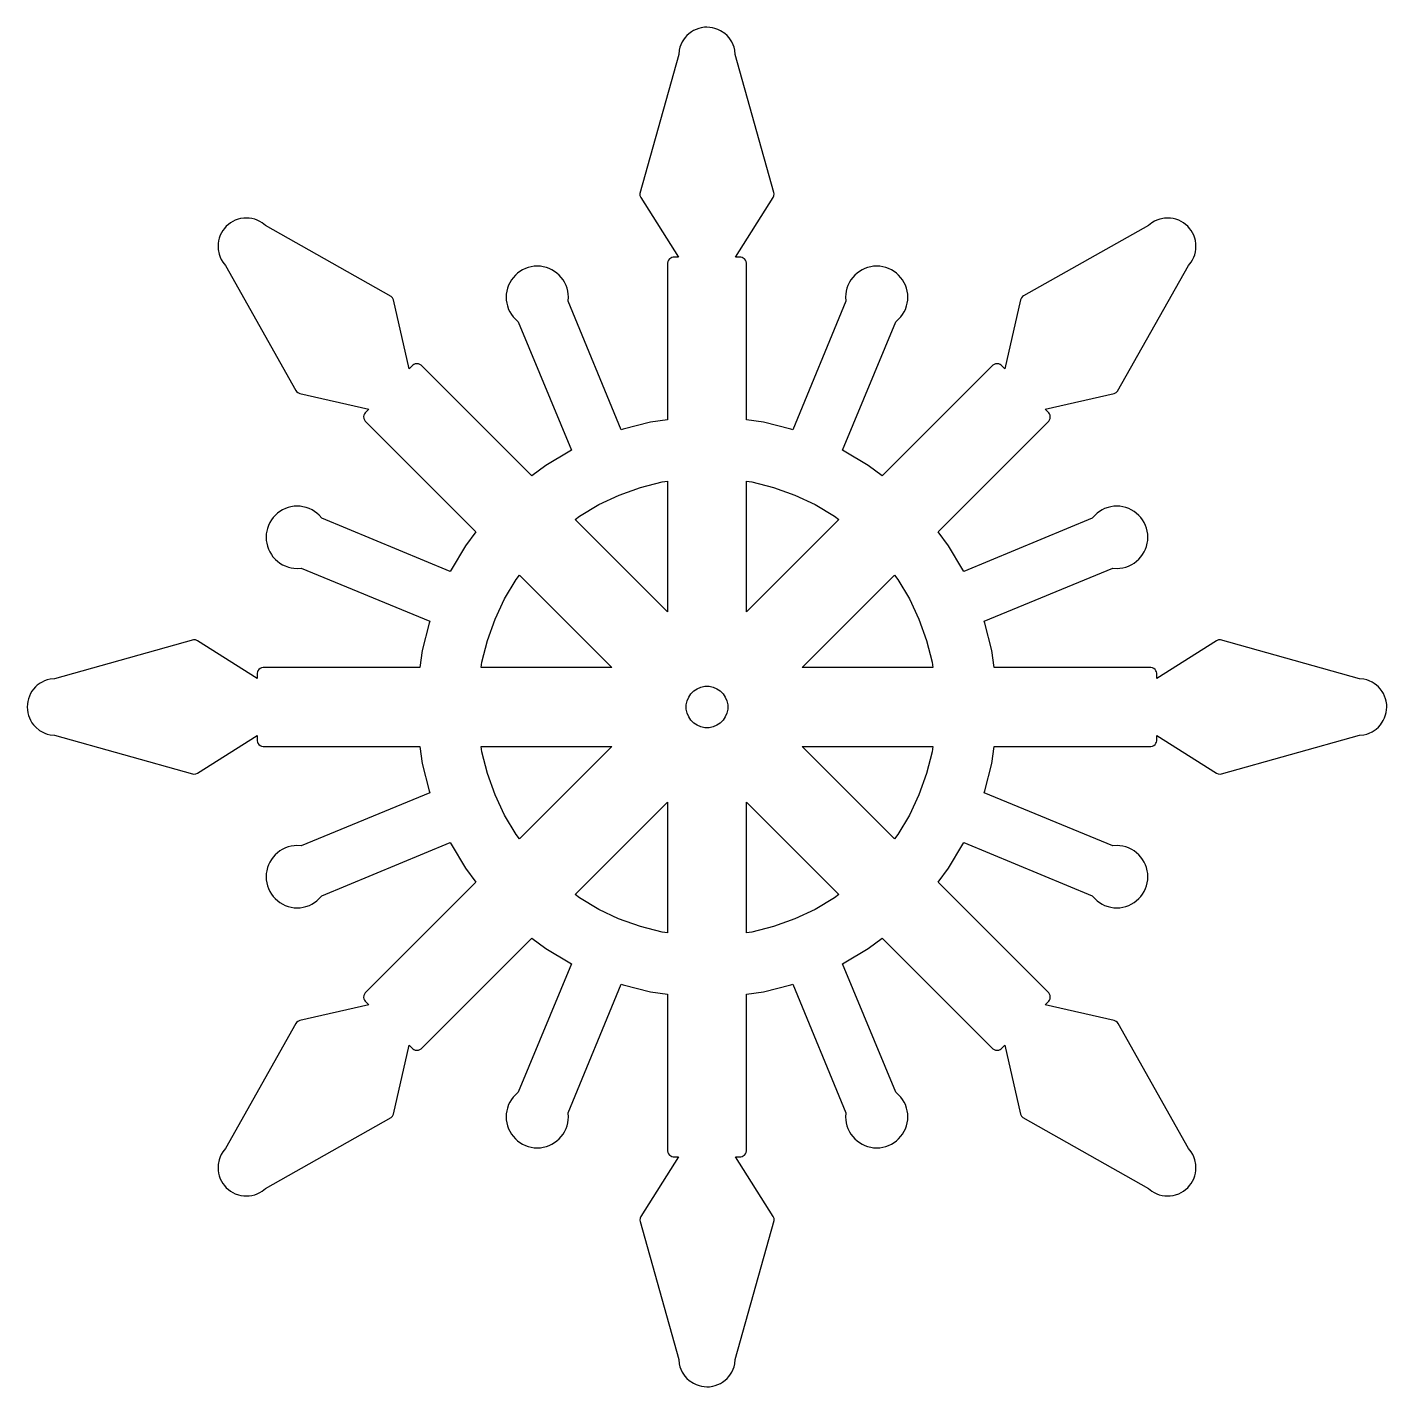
# Model space of a CAD drawing. Header units: millimetres. Extents: x -177 to 177, y -177 to 177.
import ezdxf

# ---------------------------------------------------------------- set-up
doc = ezdxf.new("R2010")
doc.units = ezdxf.units.MM
doc.layers.add('CUT_INNER', color=5, linetype='Continuous')
doc.layers.add('CUT_OUTER', color=1, linetype='Continuous')

msp = doc.modelspace()

# ---------------------------------------------------------------- linework, layer by layer
at = {"layer": 'CUT_INNER'}
for points in [[(-17.3, 57.05), (-11.63, 58.47), (-10.24, 58.67), (-10.24, 24.73), (-34.25, 48.73), (-33.12, 49.57), (-28.1, 52.57), (-22.81, 55.07), (-17.3, 57.05)], [(10.24, 58.67), (11.63, 58.47), (17.3, 57.05), (22.81, 55.07), (28.1, 52.57), (33.12, 49.57), (34.25, 48.73), (10.24, 24.73), (10.24, 58.67)], [(-52.57, 28.1), (-49.57, 33.12), (-48.73, 34.25), (-24.73, 10.24), (-58.67, 10.24), (-58.47, 11.63), (-57.05, 17.3), (-55.07, 22.81), (-52.57, 28.1)], [(58.47, 11.63), (58.67, 10.24), (24.73, 10.24), (48.73, 34.25), (49.57, 33.12), (52.57, 28.1), (55.07, 22.81), (57.05, 17.3), (58.47, 11.63)], [(5.37, 0.53), (5.37, -0.53), (5.17, -1.57), (4.76, -2.54), (4.17, -3.42), (3.42, -4.17), (2.54, -4.76), (1.57, -5.17), (0.53, -5.37), (-0.53, -5.37), (-1.57, -5.17), (-2.54, -4.76), (-3.42, -4.17), (-4.17, -3.42), (-4.76, -2.54), (-5.17, -1.57), (-5.37, -0.53), (-5.37, 0.53), (-5.17, 1.57), (-4.76, 2.54), (-4.17, 3.42), (-3.42, 4.17), (-2.54, 4.76), (-1.57, 5.17), (-0.53, 5.37), (0.53, 5.37), (1.57, 5.17), (2.54, 4.76), (3.42, 4.17), (4.17, 3.42), (4.76, 2.54), (5.17, 1.57), (5.37, 0.53)], [(-57.05, -17.3), (-58.47, -11.63), (-58.67, -10.24), (-24.73, -10.24), (-48.73, -34.25), (-49.57, -33.12), (-52.57, -28.1), (-55.07, -22.81), (-57.05, -17.3)], [(48.73, -34.25), (24.73, -10.24), (58.67, -10.24), (58.47, -11.63), (57.05, -17.3), (55.07, -22.81), (52.57, -28.1), (49.57, -33.12), (48.73, -34.25)], [(-22.97, -55), (-28.1, -52.57), (-33.12, -49.57), (-34.25, -48.73), (-10.24, -24.73), (-10.24, -58.67), (-11.63, -58.47), (-17.3, -57.05), (-22.97, -55)], [(10.24, -58.67), (10.24, -24.73), (34.25, -48.73), (33.12, -49.57), (28.1, -52.57), (22.81, -55.07), (17.3, -57.05), (11.63, -58.47), (10.24, -58.67)]]:
    msp.add_lwpolyline(points, close=True, dxfattribs=at)
at = {"layer": 'CUT_OUTER'}
msp.add_lwpolyline([(-72.04, 22.26), (-72.19, 21.82), (-73.97, 14.71), (-74.63, 10.24), (-115.3, 10.24), (-115.69, 10.17), (-116.05, 10.01), (-116.41, 9.72), (-116.64, 9.4), (-116.76, 9.11), (-116.82, 8.8), (-116.83, 7.42), (-132.38, 17.2), (-132.88, 17.41), (-133.43, 17.43), (-169.5, 7.35), (-170.67, 7.22), (-171.38, 7.04), (-172.06, 6.8), (-172.71, 6.49), (-173.26, 6.16), (-173.97, 5.64), (-174.44, 5.21), (-174.93, 4.67), (-175.36, 4.09), (-175.73, 3.47), (-176.04, 2.82), (-176.28, 2.14), (-176.46, 1.44), (-176.55, 0.8), (-176.6, -0.08), (-176.56, -0.72), (-176.44, -1.51), (-176.26, -2.21), (-175.77, -3.4), (-175.36, -4.09), (-174.93, -4.67), (-174.39, -5.26), (-173.39, -6.08), (-172.71, -6.49), (-171.98, -6.83), (-171.38, -7.04), (-170.67, -7.22), (-169.5, -7.35), (-133.66, -17.38), (-133.35, -17.44), (-132.81, -17.39), (-132.38, -17.2), (-116.83, -7.42), (-116.82, -8.8), (-116.76, -9.11), (-116.64, -9.4), (-116.41, -9.72), (-116.05, -10.01), (-115.69, -10.17), (-115.3, -10.24), (-74.63, -10.24), (-73.97, -14.71), (-72.19, -21.82), (-72.04, -22.26), (-105.42, -36.09), (-106.53, -36.02), (-107.25, -36.05), (-108.03, -36.17), (-108.8, -36.36), (-109.47, -36.6), (-110.33, -37.01), (-110.95, -37.38), (-111.58, -37.85), (-112.17, -38.38), (-112.7, -38.97), (-113.17, -39.61), (-113.58, -40.29), (-113.92, -41), (-114.16, -41.67), (-114.38, -42.52), (-114.49, -43.23), (-114.53, -44.17), (-114.5, -44.89), (-114.38, -45.67), (-114.19, -46.44), (-113.92, -47.19), (-113.58, -47.9), (-113.17, -48.59), (-112.7, -49.22), (-112.22, -49.75), (-111.52, -50.39), (-110.95, -50.81), (-110.19, -51.26), (-109.55, -51.56), (-108.8, -51.83), (-108.03, -52.02), (-107.25, -52.14), (-106.46, -52.18), (-105.66, -52.14), (-104.88, -52.02), (-104.19, -51.85), (-103.29, -51.53), (-102.65, -51.22), (-101.97, -50.81), (-101.33, -50.34), (-100.8, -49.86), (-100.06, -49.02), (-66.68, -35.2), (-66.47, -35.62), (-62.71, -41.9), (-60.02, -45.53), (-88.77, -74.29), (-89, -74.61), (-89.14, -74.98), (-89.19, -75.45), (-89.12, -75.83), (-89, -76.12), (-88.82, -76.38), (-87.86, -77.36), (-105.77, -81.45), (-106.27, -81.66), (-106.63, -81.96), (-106.81, -82.22), (-125.05, -114.65), (-125.75, -115.52), (-126.2, -116.27), (-126.47, -116.85), (-126.74, -117.61), (-126.99, -118.87), (-127.03, -119.59), (-127, -120.39), (-126.89, -121.11), (-126.71, -121.81), (-126.44, -122.56), (-126.16, -123.14), (-125.79, -123.76), (-125.36, -124.34), (-124.88, -124.88), (-124.34, -125.36), (-123.76, -125.79), (-123.14, -126.16), (-122.56, -126.44), (-121.73, -126.74), (-121.11, -126.89), (-120.31, -127), (-119.67, -127.03), (-118.95, -127), (-118.23, -126.89), (-117.46, -126.69), (-116.85, -126.47), (-116.2, -126.16), (-115.52, -125.75), (-114.65, -125.05), (-82.02, -106.68), (-81.66, -106.27), (-81.45, -105.77), (-77.36, -87.86), (-76.38, -88.82), (-76.12, -89), (-75.83, -89.12), (-75.45, -89.19), (-74.98, -89.14), (-74.61, -89), (-74.29, -88.77), (-45.53, -60.02), (-41.9, -62.71), (-35.62, -66.47), (-35.2, -66.68), (-49.02, -100.06), (-49.86, -100.8), (-50.34, -101.33), (-50.81, -101.97), (-51.22, -102.65), (-51.53, -103.29), (-51.85, -104.19), (-52.02, -104.88), (-52.14, -105.66), (-52.18, -106.46), (-52.14, -107.25), (-52.02, -108.03), (-51.83, -108.8), (-51.56, -109.55), (-51.26, -110.19), (-50.81, -110.95), (-50.39, -111.52), (-49.75, -112.22), (-49.22, -112.7), (-48.59, -113.17), (-47.9, -113.58), (-47.19, -113.92), (-46.44, -114.19), (-45.67, -114.38), (-44.89, -114.5), (-44.17, -114.53), (-43.23, -114.49), (-42.52, -114.38), (-41.67, -114.16), (-41, -113.92), (-40.29, -113.58), (-39.61, -113.17), (-38.97, -112.7), (-38.38, -112.17), (-37.85, -111.58), (-37.38, -110.95), (-37.01, -110.33), (-36.6, -109.47), (-36.36, -108.8), (-36.17, -108.03), (-36.05, -107.25), (-36.02, -106.53), (-36.09, -105.42), (-22.26, -72.04), (-21.82, -72.19), (-14.71, -73.97), (-10.24, -74.63), (-10.24, -115.3), (-10.17, -115.69), (-10.01, -116.05), (-9.72, -116.41), (-9.4, -116.64), (-9.11, -116.76), (-8.8, -116.82), (-7.42, -116.83), (-17.2, -132.38), (-17.39, -132.81), (-17.44, -133.35), (-17.38, -133.66), (-7.35, -169.5), (-7.22, -170.67), (-7.04, -171.38), (-6.8, -172.06), (-6.45, -172.78), (-5.74, -173.85), (-5.21, -174.44), (-4.61, -174.98), (-3.54, -175.69), (-2.82, -176.04), (-2.06, -176.3), (-1.44, -176.46), (-0.72, -176.56), (0, -176.6), (0.64, -176.57), (1.51, -176.44), (2.14, -176.28), (2.82, -176.04), (3.47, -175.73), (4.02, -175.4), (4.73, -174.88), (5.21, -174.44), (5.69, -173.91), (6.12, -173.33), (6.45, -172.78), (6.8, -172.06), (7.04, -171.38), (7.22, -170.67), (7.35, -169.5), (17.43, -133.43), (17.41, -132.88), (17.2, -132.38), (7.42, -116.83), (8.8, -116.82), (9.11, -116.76), (9.4, -116.64), (9.72, -116.41), (10.01, -116.05), (10.17, -115.69), (10.24, -115.3), (10.24, -74.63), (14.71, -73.97), (21.82, -72.19), (22.26, -72.04), (36.09, -105.42), (36.02, -106.53), (36.05, -107.25), (36.17, -108.03), (36.36, -108.8), (36.6, -109.47), (37.01, -110.33), (37.38, -110.95), (37.85, -111.58), (38.38, -112.17), (38.97, -112.7), (39.61, -113.17), (40.29, -113.58), (41, -113.92), (41.67, -114.16), (42.52, -114.38), (43.23, -114.49), (44.17, -114.53), (44.89, -114.5), (45.67, -114.38), (46.44, -114.19), (47.19, -113.92), (47.9, -113.58), (48.59, -113.17), (49.22, -112.7), (49.75, -112.22), (50.39, -111.52), (50.81, -110.95), (51.26, -110.19), (51.56, -109.55), (51.83, -108.8), (52.02, -108.03), (52.14, -107.25), (52.18, -106.46), (52.14, -105.66), (52.02, -104.88), (51.85, -104.19), (51.53, -103.29), (51.22, -102.65), (50.81, -101.97), (50.34, -101.33), (49.86, -100.8), (49.02, -100.06), (35.2, -66.68), (35.62, -66.47), (41.9, -62.71), (45.53, -60.02), (74.29, -88.77), (74.61, -89), (74.98, -89.14), (75.45, -89.19), (75.83, -89.12), (76.12, -89), (76.38, -88.82), (77.36, -87.86), (81.45, -105.77), (81.66, -106.27), (82.02, -106.68), (114.65, -125.05), (115.52, -125.75), (116.2, -126.16), (116.85, -126.47), (117.46, -126.69), (118.23, -126.89), (118.95, -127), (119.67, -127.03), (120.31, -127), (121.11, -126.89), (121.73, -126.74), (122.56, -126.44), (123.14, -126.16), (123.76, -125.79), (124.34, -125.36), (124.88, -124.88), (125.36, -124.34), (125.79, -123.76), (126.16, -123.14), (126.44, -122.56), (126.71, -121.81), (126.89, -121.11), (127, -120.39), (127.03, -119.59), (126.99, -118.87), (126.74, -117.61), (126.47, -116.85), (126.2, -116.27), (125.75, -115.52), (125.05, -114.65), (106.81, -82.22), (106.63, -81.96), (106.27, -81.66), (105.77, -81.45), (87.86, -77.36), (88.82, -76.38), (89, -76.12), (89.12, -75.83), (89.19, -75.45), (89.14, -74.98), (89, -74.61), (88.77, -74.29), (60.02, -45.53), (62.71, -41.9), (66.47, -35.62), (66.68, -35.2), (100.06, -49.02), (100.8, -49.86), (101.33, -50.34), (101.97, -50.81), (102.65, -51.22), (103.29, -51.53), (104.19, -51.85), (104.88, -52.02), (105.66, -52.14), (106.46, -52.18), (107.25, -52.14), (108.03, -52.02), (108.8, -51.83), (109.55, -51.56), (110.19, -51.26), (110.95, -50.81), (111.52, -50.39), (112.22, -49.75), (112.7, -49.22), (113.17, -48.59), (113.58, -47.9), (113.92, -47.19), (114.19, -46.44), (114.38, -45.67), (114.5, -44.89), (114.53, -44.17), (114.49, -43.23), (114.38, -42.52), (114.16, -41.67), (113.92, -41), (113.58, -40.29), (113.17, -39.61), (112.7, -38.97), (112.17, -38.38), (111.58, -37.85), (110.95, -37.38), (110.33, -37.01), (109.47, -36.6), (108.8, -36.36), (108.03, -36.17), (107.25, -36.05), (106.53, -36.02), (105.42, -36.09), (72.04, -22.26), (72.19, -21.82), (73.97, -14.71), (74.63, -10.24), (115.3, -10.24), (115.77, -10.15), (116.12, -9.97), (116.41, -9.72), (116.64, -9.4), (116.76, -9.11), (116.82, -8.8), (116.83, -7.42), (132.38, -17.2), (132.81, -17.39), (133.35, -17.44), (133.66, -17.38), (169.5, -7.35), (170.67, -7.22), (171.38, -7.04), (172.06, -6.8), (172.78, -6.45), (173.85, -5.74), (174.44, -5.21), (174.98, -4.61), (175.69, -3.54), (176.04, -2.82), (176.3, -2.06), (176.46, -1.44), (176.56, -0.72), (176.6, 0), (176.57, 0.64), (176.44, 1.51), (176.28, 2.14), (176.04, 2.82), (175.73, 3.47), (175.4, 4.02), (174.88, 4.73), (174.44, 5.21), (173.91, 5.69), (173.33, 6.12), (172.78, 6.45), (172.06, 6.8), (171.38, 7.04), (170.67, 7.22), (169.5, 7.35), (133.43, 17.43), (132.88, 17.41), (132.38, 17.2), (116.83, 7.42), (116.82, 8.8), (116.76, 9.11), (116.64, 9.4), (116.41, 9.72), (116.12, 9.97), (115.77, 10.15), (115.3, 10.24), (74.63, 10.24), (73.97, 14.71), (72.19, 21.82), (72.04, 22.26), (105.42, 36.09), (106.53, 36.02), (107.25, 36.05), (108.03, 36.17), (108.8, 36.36), (109.47, 36.6), (110.33, 37.01), (110.95, 37.38), (111.58, 37.85), (112.17, 38.38), (112.7, 38.97), (113.17, 39.61), (113.58, 40.29), (113.92, 41), (114.16, 41.67), (114.38, 42.52), (114.49, 43.23), (114.53, 44.17), (114.5, 44.89), (114.38, 45.67), (114.19, 46.44), (113.92, 47.19), (113.58, 47.9), (113.17, 48.59), (112.7, 49.22), (112.22, 49.75), (111.52, 50.39), (110.95, 50.81), (110.19, 51.26), (109.55, 51.56), (108.8, 51.83), (108.03, 52.02), (107.25, 52.14), (106.46, 52.18), (105.66, 52.14), (104.88, 52.02), (104.19, 51.85), (103.29, 51.53), (102.65, 51.22), (101.97, 50.81), (101.33, 50.34), (100.8, 49.86), (100.06, 49.02), (66.68, 35.2), (66.47, 35.62), (62.71, 41.9), (60.02, 45.53), (88.77, 74.29), (89, 74.61), (89.14, 74.98), (89.19, 75.45), (89.12, 75.83), (89, 76.12), (88.82, 76.38), (87.86, 77.36), (105.77, 81.45), (106.27, 81.66), (106.68, 82.02), (125.05, 114.65), (125.75, 115.52), (126.16, 116.2), (126.47, 116.85), (126.69, 117.46), (126.89, 118.23), (127, 118.95), (127.03, 119.67), (127, 120.31), (126.87, 121.18), (126.71, 121.81), (126.44, 122.56), (126.16, 123.14), (125.79, 123.76), (125.36, 124.34), (124.88, 124.88), (124.34, 125.36), (123.76, 125.79), (123.14, 126.16), (122.56, 126.44), (121.81, 126.71), (121.11, 126.89), (120.39, 127), (119.59, 127.03), (118.87, 126.99), (117.61, 126.74), (116.85, 126.47), (116.27, 126.2), (115.52, 125.75), (114.65, 125.05), (82.22, 106.81), (81.96, 106.63), (81.66, 106.27), (81.45, 105.77), (77.36, 87.86), (76.38, 88.82), (76.12, 89), (75.83, 89.12), (75.45, 89.19), (74.98, 89.14), (74.61, 89), (74.29, 88.77), (45.53, 60.02), (41.9, 62.71), (35.62, 66.47), (35.2, 66.68), (49.02, 100.06), (49.86, 100.8), (50.34, 101.33), (50.81, 101.97), (51.22, 102.65), (51.53, 103.29), (51.85, 104.19), (52.02, 104.88), (52.14, 105.66), (52.18, 106.46), (52.14, 107.25), (52.02, 108.03), (51.83, 108.8), (51.56, 109.55), (51.26, 110.19), (50.81, 110.95), (50.39, 111.52), (49.75, 112.22), (49.22, 112.7), (48.59, 113.17), (47.9, 113.58), (47.19, 113.92), (46.44, 114.19), (45.67, 114.38), (44.89, 114.5), (44.17, 114.53), (43.23, 114.49), (42.52, 114.38), (41.67, 114.16), (41, 113.92), (40.29, 113.58), (39.61, 113.17), (38.97, 112.7), (38.38, 112.17), (37.85, 111.58), (37.38, 110.95), (37.01, 110.33), (36.6, 109.47), (36.36, 108.8), (36.17, 108.03), (36.05, 107.25), (36.02, 106.53), (36.09, 105.42), (22.26, 72.04), (21.82, 72.19), (14.71, 73.97), (10.24, 74.63), (10.24, 115.3), (10.17, 115.69), (10.01, 116.05), (9.72, 116.41), (9.4, 116.64), (9.11, 116.76), (8.8, 116.82), (7.42, 116.83), (17.2, 132.38), (17.39, 132.81), (17.44, 133.35), (17.38, 133.66), (7.35, 169.5), (7.22, 170.67), (7.04, 171.38), (6.8, 172.06), (6.45, 172.78), (5.74, 173.85), (5.21, 174.44), (4.61, 174.98), (3.54, 175.69), (2.82, 176.04), (2.06, 176.3), (1.44, 176.46), (0.72, 176.56), (0, 176.6), (-0.64, 176.57), (-1.51, 176.44), (-2.14, 176.28), (-2.82, 176.04), (-3.47, 175.73), (-4.02, 175.4), (-4.73, 174.88), (-5.21, 174.44), (-5.69, 173.91), (-6.12, 173.33), (-6.45, 172.78), (-6.8, 172.06), (-7.04, 171.38), (-7.22, 170.67), (-7.35, 169.5), (-17.43, 133.43), (-17.41, 132.88), (-17.2, 132.38), (-7.42, 116.83), (-8.8, 116.82), (-9.11, 116.76), (-9.4, 116.64), (-9.72, 116.41), (-10.01, 116.05), (-10.17, 115.69), (-10.24, 115.3), (-10.24, 74.63), (-14.71, 73.97), (-21.82, 72.19), (-22.26, 72.04), (-36.09, 105.42), (-36.02, 106.53), (-36.05, 107.25), (-36.17, 108.03), (-36.36, 108.8), (-36.6, 109.47), (-37.01, 110.33), (-37.38, 110.95), (-37.85, 111.58), (-38.38, 112.17), (-38.97, 112.7), (-39.61, 113.17), (-40.29, 113.58), (-41, 113.92), (-41.67, 114.16), (-42.52, 114.38), (-43.23, 114.49), (-44.17, 114.53), (-44.89, 114.5), (-45.67, 114.38), (-46.44, 114.19), (-47.19, 113.92), (-47.9, 113.58), (-48.59, 113.17), (-49.22, 112.7), (-49.75, 112.22), (-50.39, 111.52), (-50.81, 110.95), (-51.26, 110.19), (-51.56, 109.55), (-51.83, 108.8), (-52.02, 108.03), (-52.14, 107.25), (-52.18, 106.46), (-52.14, 105.66), (-52.02, 104.88), (-51.85, 104.19), (-51.53, 103.29), (-51.22, 102.65), (-50.81, 101.97), (-50.34, 101.33), (-49.86, 100.8), (-49.02, 100.06), (-35.2, 66.68), (-35.62, 66.47), (-41.9, 62.71), (-45.53, 60.02), (-74.29, 88.77), (-74.61, 89), (-74.98, 89.14), (-75.45, 89.19), (-75.83, 89.12), (-76.12, 89), (-76.38, 88.82), (-77.36, 87.86), (-81.45, 105.77), (-81.66, 106.27), (-82.02, 106.68), (-114.65, 125.05), (-115.52, 125.75), (-116.2, 126.16), (-116.85, 126.47), (-117.46, 126.69), (-118.23, 126.89), (-118.95, 127), (-119.67, 127.03), (-120.31, 127), (-121.18, 126.87), (-121.81, 126.71), (-122.56, 126.44), (-123.14, 126.16), (-123.76, 125.79), (-124.34, 125.36), (-124.88, 124.88), (-125.36, 124.34), (-125.79, 123.76), (-126.16, 123.14), (-126.44, 122.56), (-126.71, 121.81), (-126.89, 121.11), (-127, 120.39), (-127.03, 119.59), (-126.99, 118.87), (-126.74, 117.61), (-126.47, 116.85), (-126.2, 116.27), (-125.75, 115.52), (-125.05, 114.65), (-106.81, 82.22), (-106.63, 81.96), (-106.27, 81.66), (-105.77, 81.45), (-87.86, 77.36), (-88.82, 76.38), (-89, 76.12), (-89.12, 75.83), (-89.19, 75.45), (-89.14, 74.98), (-89, 74.61), (-88.77, 74.29), (-60.02, 45.53), (-62.71, 41.9), (-66.47, 35.62), (-66.68, 35.2), (-100.06, 49.02), (-100.74, 49.81), (-101.39, 50.39), (-101.97, 50.81), (-102.58, 51.18), (-103.36, 51.56), (-104.11, 51.83), (-104.96, 52.03), (-105.66, 52.14), (-106.38, 52.17), (-107.25, 52.14), (-108.11, 52), (-108.8, 51.83), (-109.47, 51.59), (-110.26, 51.22), (-110.95, 50.81), (-111.58, 50.34), (-112.22, 49.75), (-112.7, 49.22), (-113.13, 48.65), (-113.58, 47.9), (-113.92, 47.19), (-114.21, 46.37), (-114.38, 45.67), (-114.49, 44.97), (-114.54, 44.1), (-114.49, 43.23), (-114.38, 42.52), (-114.21, 41.82), (-113.92, 41), (-113.58, 40.29), (-113.17, 39.61), (-112.75, 39.03), (-112.11, 38.33), (-111.58, 37.85), (-110.95, 37.38), (-110.26, 36.97), (-109.55, 36.63), (-108.73, 36.34), (-108.03, 36.17), (-107.33, 36.06), (-106.46, 36.01), (-105.42, 36.09), (-72.04, 22.26)], close=True, dxfattribs=at)

doc.saveas('drawing.dxf')
